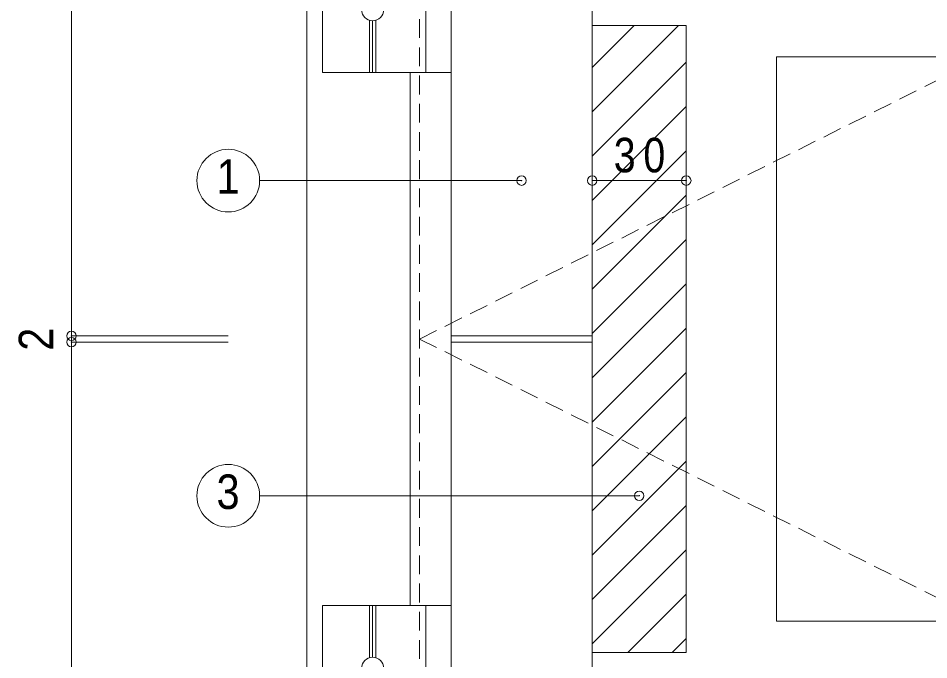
# Model space of a CAD drawing. Units: millimetres at full size, sheet at 1:5. Extents: x -5004 to 1000, y -688 to 1033.
# Drawn here: x 33 to 323.3, y -16.3 to 188.3 of the extents above; entities that cross this region are included whole.
import ezdxf
from ezdxf.enums import TextEntityAlignment as Align

# ---------------------------------------------------------------- set-up
doc = ezdxf.new("R2010")
doc.units = ezdxf.units.MM
doc.header["$LTSCALE"] = 5
doc.header["$PDMODE"] = 32
doc.header["$PDSIZE"] = 3
doc.linetypes.add('DASHED1', pattern=[1.8, 1.2, -0.6])
for name, color, linetype, lineweight in [('2-0_ＫＢ製品', 2, 'DASHED1', 9), ('2-1_躯体', 3, 'Continuous', 9), ('2-2_ハッチ', 7, 'Continuous', 9), ('2-3_寸法', 4, 'Continuous', 9), ('2-4_引出線字', 4, 'Continuous', 9), ('2-5_文字', 7, 'Continuous', 9), ('2-8_他製品', 7, 'Continuous', 9), ('2-A_ベース', 3, 'Continuous', 9), ('2-B_2-Bﾚｲﾔ', 7, 'Continuous', 9)]:
    doc.layers.add(name, color=color, linetype=linetype, lineweight=lineweight)
doc.styles.add('HGｺﾞｼｯｸM', font='')
doc.styles.get('HGｺﾞｼｯｸM').set_extended_font_data('HGｺﾞｼｯｸM')

msp = doc.modelspace()

# ---------------------------------------------------------------- linework, layer by layer
at = {"layer": '2-0_ＫＢ製品'}
for p, q in [((161, -214), (161, 386)), ((161, 86), (761, 386)), ((161, 86), (761, -214))]:
    msp.add_line(p, q, dxfattribs=at)
at = {"layer": '2-1_躯体'}
for p, q in [((216, 376), (216, -204)), ((216, 87), (171, 87)), ((216, 85), (171, 85))]:
    msp.add_line(p, q, dxfattribs=at)
at = {"layer": '2-2_ハッチ'}
for p, q in [((216, 158.455), (243.545, 186)), ((216, 172.597), (229.403, 186)), ((216, 144.312), (246, 174.312)), ((216, 130.17), (246, 160.17)), ((216, 116.028), (246, 146.028)), ((216, 101.886), (246, 131.886)), ((216, 87.744), (246, 117.744)), ((216, 73.602), (246, 103.602)), ((216, 59.46), (246, 89.46)), ((216, 45.317), (246, 75.317)), ((216, 31.175), (246, 61.175)), ((216, 17.033), (246, 47.033)), ((216, 2.891), (246, 32.891)), ((216, -11.251), (246, 18.749)), ((227.393, -14), (246, 4.607)), ((241.535, -14), (246, -9.535))]:
    msp.add_line(p, q, dxfattribs=at)
at = {"layer": '2-3_寸法'}
for p, q in [((50, 386), (50, 87)), ((216, 136.5), (246, 136.5)), ((50, 87), (100, 87)), ((50, 87), (50, 85)), ((50, 85), (100, 85)), ((50, 85), (50, -214))]:
    msp.add_line(p, q, dxfattribs=at)
for p in [(216, 136.5), (246, 136.5), (50, 87), (50, 85)]:
    msp.add_point(p, dxfattribs=at)
at = {"layer": '2-4_引出線字'}
for p, q in [((110, 136.5), (193.5, 136.5)), ((231, 36), (110, 36))]:
    msp.add_line(p, q, dxfattribs=at)
for centre in [(100, 136.5), (100, 36)]:
    msp.add_circle(centre, 10, dxfattribs=at)
for p in [(193.5, 136.5), (231, 36)]:
    msp.add_point(p, dxfattribs=at)
at = {"layer": '2-8_他製品'}
for p, q in [((130, 171), (130, 381)), ((163, 171), (163, 381)), ((171, 171), (171, 381)), ((145, 171), (145, 187.646)), ((146, 171), (146, 187.5)), ((147, 171), (147, 187.646)), ((216, 186), (246, 186)), ((216, -14), (216, 186)), ((246, -14), (246, 186)), ((171, 171), (130, 171)), ((171, 1), (130, 1)), ((130, -209), (130, 1)), ((145, -15.646), (145, 1)), ((146, -15.5), (146, 1)), ((147, -15.646), (147, 1)), ((163, -209), (163, 1)), ((171, -209), (171, 1)), ((216, -14), (246, -14))]:
    msp.add_line(p, q, dxfattribs=at)
msp.add_lwpolyline([(417.25, -4), (417.25, 176), (274.75, 176), (274.75, -4)], close=True, dxfattribs=at)
at = {"layer": '2-A_ベース'}
for p, q in [((125, -250), (125, 422)), ((171, -204), (171, 376)), ((158, 1), (158, 171))]:
    msp.add_line(p, q, dxfattribs=at)
at = {"layer": '2-B_2-Bﾚｲﾔ', "lineweight": 18}
for centre in [(146, 191), (146, -19)]:
    msp.add_circle(centre, 3.5, dxfattribs=at)

# ---------------------------------------------------------------- texts
at = {"layer": '2-3_寸法', "color": 7, "style": 'HGｺﾞｼｯｸM', "width": 0.9}
msp.add_text('2', height=11, rotation=90, dxfattribs=at).set_placement((47.5, 82.25), align=Align.BOTTOM_LEFT)
at = {"layer": '2-3_寸法', "color": 7, "insert": (222.875, 139), "char_height": 11, "attachment_point": 7, "style": 'HGｺﾞｼｯｸM'}
msp.add_mtext('\\T1.36;\\W0.85;30', dxfattribs=at)
at = {"layer": '2-5_文字', "style": 'HGｺﾞｼｯｸM', "width": 0.9}
for s, p in [('1', (96.25, 129)), ('3', (96.25, 28.5))]:
    msp.add_text(s, height=11, dxfattribs=at).set_placement(p, align=Align.BOTTOM_LEFT)

doc.saveas('drawing.dxf')
